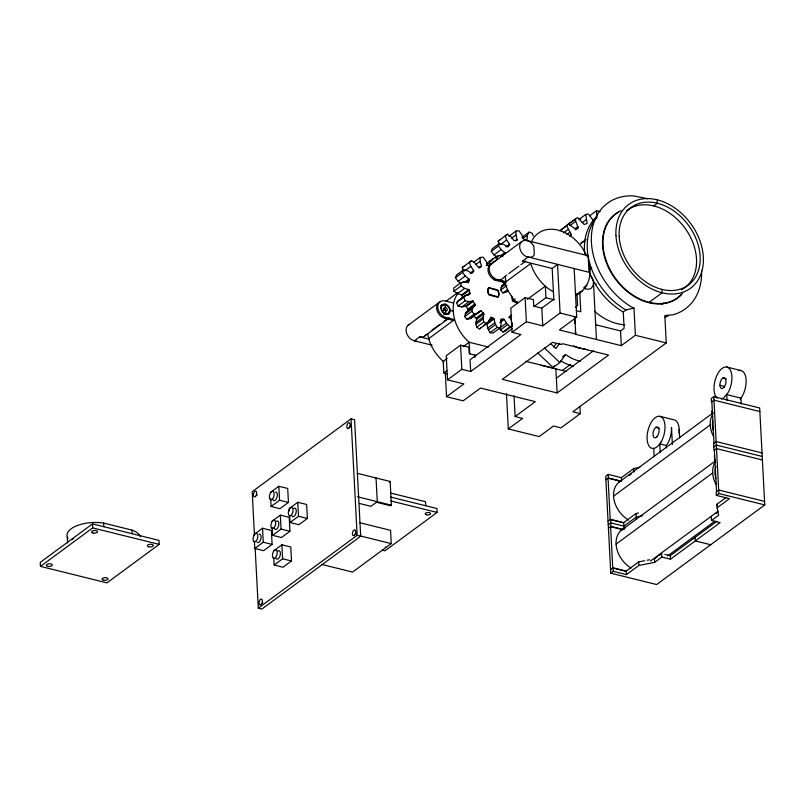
<?xml version="1.0" encoding="UTF-8"?>
<svg xmlns="http://www.w3.org/2000/svg" width="805" height="805" viewBox="0 0 805 805"><rect width="100%" height="100%" fill="white"/><g stroke="black" fill="none" stroke-linecap="round" stroke-linejoin="round"><path stroke-width="1.21" d="M479.539 267.924L481.481 265.932L480.072 261.384L480.223 257.469L483.091 257.167L486.16 261.353L487.478 265.278L488.514 265.942M499.15 244.247L498.114 241.158L507.442 234.265L511.497 237.193L514.053 240.635L517.182 240.202L515.925 234.969L516.075 231.055L518.943 230.753L522.012 234.939L523.331 238.864L524.367 239.528L527.144 239.457L527.436 235.191L529.096 232.132L532.175 233.209L533.363 236.137M488.625 347.086L469.154 342.256C458.216 332.596 451.162 317.663 453.688 302.932A36.285 26.827 53.6 0 1 458.347 292.899M590.9 276.246A9.278 6.863 53.6 0 1 593.486 282.666L593.335 284.739L591.514 287.959A9.278 6.863 53.6 0 1 584.108 288.24M506.365 323.137L499.201 328.41L502.863 332.022L505.429 330.996L512.584 325.723L510.028 326.75L506.365 323.137L504.343 319.394L500.811 319.122L501.113 324.214L500.197 327.786L497.158 327.404L494.793 322.845L494.179 318.931L490.728 317.1L489.048 321.286L486.723 323.701L483.725 321.99L483.06 317.271L483.946 313.89L480.977 310.74L470.442 318.539L467.091 319.354L464.676 316.607L465.843 312.561L475.242 305.015L472.827 300.959L469.003 301.664L465.22 300.768L458.065 306.041L456.646 302.73L458.196 300.859L466.578 294.791L469.788 294.036L470.009 292.99L468.812 289.589L464.636 288.421L461.094 285.946L460.923 282.666L464.837 281.841L468.44 282.736L469.557 279.617L465.28 276.035L462.583 272.432L463.67 269.745L468.027 270.893L471.398 273.257L472.344 272.976L473.682 270.54L470.804 266.415L469.416 262.299L471.589 260.679L475.644 263.607L478.2 267.049L481.33 266.606M464.676 316.607L471.841 311.334L472.998 307.289L475.242 305.015M508.086 290.806L506.295 292.124L502.954 292.94L500.539 290.192L501.696 286.147L503.94 283.883L502.682 280.955M486.723 323.701L479.569 328.973L476.57 327.263L475.896 322.543L476.781 319.162L483.946 313.89M576.44 295.153C588.626 288.894 592.631 273.891 588.666 261.404M461.024 283.451L458.125 281.307L455.419 277.705L456.516 275.018L463.67 269.745M496.876 257.037L493.978 254.893L491.281 251.291L492.368 248.604L499.523 243.331L503.88 244.479L507.261 246.843L508.197 246.561L509.535 244.126L506.657 240.001L505.268 235.885L507.442 234.265M491.281 251.291L498.436 246.018L499.523 243.331M666.439 447.902L666.309 445.497L667.687 443.464A16.503 8.292 -76.1 0 0 671.491 427.405L672.386 444.461M740.228 399.139L742.301 396.08A16.503 8.292 -76.1 0 0 745.933 378.159A16.503 8.292 -76.1 0 0 738.728 370.672M553.79 347.076L555.913 344.107M559.817 343.111L555.933 348.565L550.56 343.514M537.619 352.862L553.095 367.523L554.414 365.661M553.095 367.523L559.817 362.562L565.502 354.592L571.017 357.953A62.82 46.459 53.6 0 0 580.214 361.385M409.634 324.375A9.278 6.863 53.6 0 0 406.233 331.68A9.278 6.863 53.6 0 0 412.301 340.012L414.334 340.797L419.697 336.842A9.278 6.863 53.6 0 0 425.08 335.776L426.117 334.508M503.799 277.272L502.763 278.55A9.278 6.863 53.6 0 1 491.04 274.837A9.278 6.863 53.6 0 1 492.68 263.185M595.72 284.547L596.243 283.913M456.646 302.73L465.35 295.586M570.192 236.006L571.389 234.607L566.65 225.843L568.421 224.011L576.068 229.465L578.252 227.735L575.676 221.345L575.545 218.779L577.608 217.642L584.168 224.444L587.107 223.549L585.839 214.412L588.385 214.019L593.637 220.902M479.569 328.973L481.118 327.363M470.442 318.539L473.823 316.013L476.781 319.162M480.977 310.74L477.607 313.266L474.256 314.081L467.091 319.354M580.556 243.965L586.03 239.337M639.844 467.343L633.756 468.54L621.359 477.677L621.551 481.209L608.389 477.949L605.883 479.79L610.784 573.18L656.659 584.551L764.75 504.916L759.668 407.994L713.794 396.624L711.288 398.465L711.479 402.007L713.985 400.155L759.86 411.536M608.057 521.177L610.562 519.336L623.714 522.596L636.111 513.469L638.546 512.986M622.889 529.378L610.925 526.41L608.429 528.251M644.745 560.723L638.657 561.93L626.26 571.057L613.098 567.797L610.592 569.648M463.298 270.661L462.261 267.572L464.435 265.952M498.114 241.158L500.287 239.538M762.395 459.997L716.52 448.616L714.015 450.468L713.643 443.394L716.148 441.543L762.023 452.923M711.308 516.941L711.489 520.483L718.644 515.21L717.134 507.784L729.531 498.657L716.37 495.387L716.188 491.855L718.694 490.014L764.569 501.384M92.495 523.894L40.25 562.373L40.461 566.388L106.944 582.87L159.189 544.381L158.977 540.376L92.495 523.894L92.706 527.899L40.461 566.388M462.261 267.572L471.589 260.679M473.964 262.078L480.223 257.469M508.921 236.328L516.075 231.055M455.419 277.705L462.583 272.432M464.545 271.023L470.804 266.415M500.398 244.619L506.657 240.001M475.604 264.684L480.072 261.384M511.457 238.27L515.925 234.969M458.125 281.307L465.28 276.035M493.978 254.893L501.133 249.62L505.409 253.203L500.931 256.503M470.11 273.177L473.682 270.54M505.963 246.763L509.535 244.126M471.126 273.217L473.813 271.245M506.979 246.803L509.666 244.831M478.794 267.904L481.481 265.932M515.542 240.836L517.333 239.518M486.975 263.165L493.244 258.546M521.932 237.405L529.096 232.132M460.923 282.666L453.768 287.938L453.94 291.219L457.482 293.694L461.657 294.861L462.845 298.252M496.776 256.252L496.947 259.532L489.792 264.805L489.621 261.524C493.556 258.898 497.792 253.645 503.085 256.03M461.466 283.219L463.257 281.901M495.528 258.123L499.11 255.487M486.22 265.559L489.792 262.923M522.968 238.491L527.436 235.191M464.666 282.183L469.134 278.892M500.519 255.769L504.997 252.478M465.974 282.253L469.557 279.617M453.94 291.219L461.094 285.946M408.065 325.3L438.574 302.831M491.141 264.1L521.65 241.621M445.849 301.382L457.814 292.567M457.482 293.694L464.636 288.421M461.657 294.861L468.812 289.589M443.525 308.848L445.457 307.419L445.286 304.149M462.271 295.425L469.426 290.152M443.615 310.619L445.557 309.19M466.578 294.791L458.196 300.859M467.323 294.962L470.009 292.99M467.997 295.355L469.788 294.036M568.421 224.011L559.928 230.804L566.65 225.843M575.545 218.779L568.813 223.74L574.73 219.765M569.91 225.591L575.676 221.345M428.622 338.704L454.543 319.595L445.99 317.472L444.823 318.327L453.386 320.45M491.523 264.04A9.278 6.863 53.6 0 0 488.383 272.462A9.278 6.863 53.6 0 0 496.222 280.462L497.389 279.607L505.943 281.73L505.117 276.85M552.18 268.457L553.8 299.319L541.825 308.144L533.765 306.142L533.423 299.661L525.112 297.598L510.803 308.144L512.061 332.314L526.379 321.769L542.751 325.824L560.089 313.054L557.543 264.503L552.18 268.457L522.515 261.102L527.879 257.147A9.278 6.863 53.6 0 0 533.252 256.081L534.289 254.813L533.836 246.199L532.638 244.368A9.278 6.863 53.6 0 0 527.013 240.574L525.031 240.343A9.278 6.863 53.6 0 0 519.658 246.934A9.278 6.863 53.6 0 0 525.846 256.362L588.998 272.301L588.133 255.738L527.013 240.574M585.839 214.412L579.117 219.373L580.808 219.111M458.065 306.041L461.849 306.936L469.003 301.664M563.379 232.997L568.179 229.455M432.144 330.07L439.178 324.878M444.199 321.185L448.224 318.217M504.805 276.538L506.818 275.058M508.82 273.569L518.873 266.173M520.885 264.694L525.907 260.991M425.08 335.776L449.2 318.015M461.849 306.936L465.672 306.232L472.827 300.959M465.672 306.232L466.316 306.504L473.471 301.231M589.783 215.71L596.515 210.759L600.097 211.645M582.277 222.593L586.121 219.755M566.871 234.396L569.759 232.273M574.911 228.721L577.799 226.597M468.087 310.287L467.856 309.11L475.01 303.837M575.374 229.858L578.252 227.735M496.222 280.462L504.785 282.585L530.726 263.587C533.544 272.593 538.907 280.532 545.951 286.781A36.285 26.827 53.6 0 0 553.458 291.833M569.467 236.026L571.389 234.607M465.843 312.561L472.998 307.289M501.696 286.147L506.164 282.847M465.179 313.95L472.334 308.677M501.032 287.536L505.5 284.246M500.539 290.192L506.798 285.584M502.954 292.94L507.422 289.649M474.93 314.715L480.303 310.76M476.137 318.045L483.292 312.773M475.896 322.543L483.06 317.271M475.926 324.294L483.081 319.022M255.145 548.064L258.294 608.188L261.836 609.073L360.69 536.251L354.582 419.747L351.04 418.872L252.186 491.694L254.491 535.536M476.57 327.263L483.725 321.99M517.202 301.241L515.421 302.559L512.423 300.849L515.109 298.876M488.836 320.33L492.408 317.693M483.684 325.24L493.224 318.086M500.197 327.786L493.042 333.059L490.004 332.676L487.629 328.108L487.015 324.204L494.179 318.931M475.846 355.337L469.214 353.697L468.872 347.207L460.561 345.154L446.252 355.699L447.52 379.869L463.891 383.925L446.544 396.704L445.306 373.047M487.629 328.108L494.793 322.845M653.771 205.909L657.383 203.242L657.212 199.821M447.208 358.426L443.213 361.365L443.827 372.946L447.469 373.852M463.177 346.663L469.154 342.256L469.768 353.838M527.376 299.369L545.337 286.137L545.941 297.709L533.977 306.534M488.333 329.909L495.488 324.636M500.579 320.933L503.266 318.961M499.875 322.684L504.343 319.394M270.349 492.509L278.832 486.27L287.697 488.464L288.432 502.441L279.949 508.68L271.084 506.486L270.661 498.335M508.871 317.17L511.557 315.188L509.676 316.496L511.346 320.521M509.002 317.764L511.688 315.791M490.004 332.676L497.158 327.404M500.458 329.939L507.613 324.667M443.827 372.946L446.815 370.743M502.863 332.022L510.028 326.75M589.823 269.101L591.766 267.663M512.272 328.641L470.07 359.724L470.694 371.518L461.829 369.324L447.52 379.869M271.084 506.486L279.566 500.237L288.432 502.441M583.917 287.435L586.915 285.232M470.694 371.518L520.926 334.508L512.061 332.314M254.048 534.5L262.531 528.251L271.386 530.455L272.12 544.422L263.648 550.67L254.782 548.477L254.41 541.483M271.869 521.368L280.341 515.13L289.206 517.323L289.941 531.3L281.458 537.539L272.593 535.345L272.171 527.195M289.659 515.522L290.021 522.505L298.886 524.709L307.369 518.46L306.635 504.483L297.77 502.29L289.287 508.539L289.418 510.863M575.585 307.027L577.577 305.558L576.974 293.976M254.782 548.477L263.255 542.228L272.12 544.422M272.593 535.345L281.076 529.096L289.941 531.3M290.021 522.505L298.504 516.257L307.369 518.46M574.166 268.618L576.712 317.17L559.374 329.949L575.746 334.005L574.861 317.09M273.418 551.053L281.901 544.814L290.766 547.008L291.501 560.984L283.018 567.233L274.153 565.029L273.791 558.046M375.261 478.562L376.046 477.979L377.283 501.676L370.974 506.335L359.312 503.437M575.193 330.644L575.746 334.005M274.153 565.029L282.636 558.781L291.501 560.984M389.358 482.054L390.143 481.471L391.391 505.178L390.596 505.751L376.499 502.26M595.69 324.757L620.544 330.925L624.127 328.289L623.271 311.998L626.139 309.885L633.978 308.063L635.397 335.283L621.319 345.657L575.384 334.266M562.615 356.716L565.502 354.592M649.132 302.338L662.082 292.799L661.901 289.377M562.685 370.179L570.574 364.373M556.356 378.209L593.647 350.739M514.053 395.788L515.14 416.517L535.335 401.645L480.505 388.05L463.167 400.82L446.544 396.704M258.294 608.188L357.138 535.365L360.69 536.251M506.466 393.786L508.307 428.924L522.616 418.379L515.14 416.517M557.13 392.951L608.53 355.086L562.594 343.695L561.427 344.55L552.562 342.356L502.33 379.366L557.13 392.951L555.863 368.781L525.725 361.304M359.392 522.616L390.546 530.344L391.24 543.606L352.59 572.073L321.447 564.355M701.588 270.923A65.608 48.521 53.6 0 1 672.799 314.805L664.829 315.57L666.258 342.94L572.838 411.768L580.314 413.619L579.932 406.304M390.817 497.098L436.914 508.529L437.115 512.423L384.981 550.821L382.546 550.217M580.314 413.619L560.954 427.878L553.478 426.026L539.169 436.572L508.307 428.924M621.359 477.677L608.208 474.407L605.702 476.258L605.883 479.79M618.683 482.406L713.321 412.693M629.178 475.594L631.09 474.185M613.561 496.152L710.211 424.96M608.238 524.719L610.743 522.878L623.905 526.138L636.302 517.001L642.39 515.804M713.834 446.926L716.339 445.085L762.214 456.455M621.198 530.364L714.83 461.386M616.077 544.11L712.717 472.917M610.784 573.18L613.279 571.339L626.441 574.599L638.838 565.462L654.666 562.343L661.821 557.07L670.464 559.213L720.133 522.626L711.489 520.483M716.37 495.387L718.875 493.546L764.75 504.916M717.134 507.784L716.943 504.252L726.482 497.228M650.51 561.005L717.959 511.316M657.162 556.829L654.485 558.801L654.666 562.343M658.953 555.51L660.744 554.192M715.776 513.65L717.567 512.332M667.506 556.024L714.82 521.167M664.88 554.333L670.283 555.671L716.963 521.278M576.4 294.318L582.428 290.746M721.391 399.039L723.735 397.831L728.102 392.558A16.503 8.292 -76.1 0 0 729.843 369.243A16.503 8.292 -76.1 0 0 716.621 376.036A16.503 8.292 -76.1 0 0 717.185 398.173M489.621 261.524L491.946 260.76M647.18 560.25L649.615 559.767M647.904 198.734L633.595 195.927A65.608 48.521 53.6 0 0 591.353 237.626A65.608 48.521 53.6 0 0 630.828 306.584L633.978 308.063M587.268 349.652L577.92 347.82L573.744 345.848M493.918 279.627L496.755 280.301M545.941 297.709L554.464 299.822M576.34 310.65L580.797 311.756L579.761 292.034M560.089 313.054L576.712 317.17M635.397 335.283L666.258 342.94M726.764 367.03L740.962 370.552M453.678 303.032L445.115 300.909A9.278 6.863 53.6 0 0 437.769 307.258A9.278 6.863 53.6 0 0 445.99 317.472M450.287 310.368L453.084 311.062M722.699 378.078L726.251 378.964M719.922 385.333L724.651 386.501M541.111 365.228L566.036 371.417M419.697 336.842L429.196 339.197M432.134 345.204L414.334 340.797A9.278 6.863 53.6 0 0 416.336 341.008M659.848 416.326L674.057 419.848A16.503 8.292 -76.1 0 1 679.088 433.352M655.783 427.375L659.335 428.25M666.309 445.497L659.808 443.887L660.251 452.289M621.42 481.531L608.047 478.22L610.22 519.607M611.438 519.909L623.583 522.918M710.704 544.733L695.299 540.92L695.118 537.378M622.738 529.69L610.592 526.681L612.756 568.068L624.911 571.077M357.219 473.3L390.143 481.471M390.606 493.032L425.533 501.696L425.744 505.761M390.757 500.921L437.115 512.423M357.37 496.735L391.391 505.178M360.097 535.889L391.24 543.606M68.123 538.605A26.062 11.673 -3 0 1 75.841 526.148A26.062 11.673 -3 0 1 103.644 523.079L132.01 530.113A26.062 11.673 -3 0 1 140.483 536.915M92.706 527.899L159.189 544.381M626.139 309.885L624.187 308.969A61.401 45.412 53.6 0 1 596.294 218.024M623.271 311.998C608.288 303.314 596.414 289.307 589.854 273.308M560.612 360.67L564.295 362.904A62.82 46.459 53.6 0 0 573.492 366.345M486.069 323.358L487.015 324.204M544.351 347.911L559.817 362.562M443.847 361.988C435.706 354.653 429.166 344.872 427.787 333.823M517.696 303.505L513.439 299.168L508.257 291.259L504.805 282.696M471.841 311.334L474.256 314.081M498.436 246.018L501.133 249.62M466.316 306.504L467.856 309.11M463.801 297.458L465.22 300.768M512.423 300.849L511.749 296.129M712.697 414.042L712.053 410.862L712.234 414.404M714.588 459.323L715.243 462.503M716.943 504.252L717.376 506.375M512.071 322.644L512.413 324.697M741.234 404.12L740.922 398.113L726.724 394.591L727.036 400.598M713.794 396.624L718.875 493.546M711.851 401.745L714.025 443.132M714.387 450.206L716.561 491.593M714.407 455.791L714.78 462.865A24.1 17.821 53.6 0 0 715.997 484.348M679.199 429.317L679.641 437.85M670.283 555.671L670.464 559.213M661.64 553.528L661.821 557.07M653.73 448.365L654.163 456.767M633.756 468.54L633.948 472.072M636.111 513.469L636.423 519.356M638.657 561.93L638.838 565.462M620.544 330.925L621.319 345.657M623.714 522.596L624.086 529.67M626.26 571.057L626.441 574.599M596.515 210.759L596.887 217.944M608.208 474.407L608.389 477.949M610.562 519.336L610.925 526.41M613.098 567.797L613.279 571.339M593.486 282.666L596.465 339.499M574.498 317.351L574.81 323.399M541.825 308.144L542.751 325.824M525.112 297.598L526.379 321.769M474.749 355.065L474.88 357.43M460.561 345.154L461.829 369.324M445.648 310.961L445.819 314.232M351.04 418.872L357.138 535.365M297.77 502.29L298.504 516.257M278.832 486.27L279.566 500.237M280.341 515.13L281.076 529.096M281.901 544.814L282.636 558.781M262.531 528.251L263.255 542.228M132.01 530.113L132.201 533.765M103.644 523.079L103.835 526.732M67.258 536.844L67.57 542.922M663.863 303.052A48.199 35.641 53.6 0 1 661.891 304.29M668.472 315.681A61.401 45.412 53.6 0 1 665.202 317.23M584.651 253.686A61.401 45.412 53.6 0 1 596.726 216.636M682.57 293.342A52.305 38.68 53.6 0 1 615.493 279.174A52.305 38.68 53.6 0 1 621.148 210.638M446.825 318.549A9.278 6.863 53.6 0 1 437.367 311.434A9.278 6.863 53.6 0 1 440.124 301.905M444.622 314.503A4.981 3.683 53.6 0 1 443.535 314.081M441.271 306.172A4.981 3.683 53.6 0 1 442.096 305.679M448.133 313.175A4.981 3.683 53.6 0 1 447.51 313.93M524.508 261.313A9.278 6.863 53.6 0 1 522.515 261.102M385.414 546.947A2.707 1.208 -3 0 1 385.283 547.269M71.756 539.712A26.062 11.673 -3 0 1 73.567 538.525M275.38 492.137A4.387 2.204 -76.1 0 1 276.97 497.369A4.387 2.204 -76.1 0 1 273.006 499.855M293.694 508.478A4.387 2.204 -76.1 0 1 296.059 512.835A4.387 2.204 -76.1 0 1 291.943 515.874M256.956 495.417A3.019 1.519 -76.1 0 1 257.087 494.642M355.981 534.128A3.019 1.519 -76.1 0 1 356.112 533.353M350.366 427.002A3.019 1.519 -76.1 0 1 350.497 426.227M262.611 603.307A3.019 1.519 -76.1 0 1 262.742 602.532M277.826 551.002A4.387 2.204 -76.1 0 1 280.19 555.359A4.387 2.204 -76.1 0 1 276.065 558.398M276.266 521.318A4.387 2.204 -76.1 0 1 278.631 525.675A4.387 2.204 -76.1 0 1 274.515 528.714M259.069 534.117A4.387 2.204 -76.1 0 1 260.82 538.807A4.387 2.204 -76.1 0 1 257.117 542.379M713.321 430.615A21.423 15.848 53.6 0 1 712.807 420.713M713.482 436.391A24.1 17.821 53.6 0 1 712.355 414.867M628.614 520.09A24.1 17.821 53.6 0 1 613.903 499.15A24.1 17.821 53.6 0 1 621.621 480.484M715.836 478.573A21.423 15.848 53.6 0 1 715.947 466.487M631.13 568.048A24.1 17.821 53.6 0 1 616.308 546.394A24.1 17.821 53.6 0 1 625.213 527.979M531.391 241.963A36.285 26.827 53.6 0 1 558.167 230.139A36.285 26.827 53.6 0 1 586.724 256M624.63 324.767A49.618 36.688 53.6 0 1 594.442 311.173M581.14 242.718A49.618 36.688 53.6 0 1 585.517 240.665M626.713 210.689A48.23 35.672 53.6 0 1 685.88 229.405A48.23 35.672 53.6 0 1 681.433 289.83M680.939 294.861A52.063 38.499 53.6 0 1 616.127 279.265A52.063 38.499 53.6 0 1 618.653 212.097M440.858 305.648A5.645 4.176 53.6 0 1 444.129 305.004M449.13 311.223A5.645 4.176 53.6 0 1 447.922 314.443M661.187 441.854C659.245 445.014 656.407 448.818 652.241 448.445A16.503 8.292 -76.1 0 1 648.699 427.958A16.503 8.292 -76.1 0 1 662.404 417.865A16.503 8.292 -76.1 0 1 661.187 441.854M488.746 287.657L488.283 288.22A6.762 5.001 53.6 0 0 488.595 294.258L489.128 295.083L497.953 297.266L498.416 296.693A6.762 5.001 53.6 0 0 498.104 290.655L497.56 289.84L488.746 287.657M488.917 287.898L488.534 288.351A6.4 4.739 53.6 0 0 488.836 294.077L497.772 296.844L498.144 296.381A6.4 4.739 53.6 0 0 497.842 290.665L488.917 287.898M440.818 308.013A5.645 4.176 53.6 0 0 448.154 314.141A5.645 4.176 53.6 0 0 447.691 305.417A5.645 4.176 53.6 0 0 440.818 308.013M441.371 308.154A4.981 3.683 53.6 0 0 447.842 313.568A4.981 3.683 53.6 0 0 447.439 305.86A4.981 3.683 53.6 0 0 441.371 308.154M443.887 308.778A1.982 1.469 53.6 0 0 446.463 310.931A1.982 1.469 53.6 0 0 446.302 307.862A1.982 1.469 53.6 0 0 443.887 308.778M426.439 514.787A2.707 1.208 -3 0 0 430.605 513.66A2.707 1.208 -3 0 0 426.67 512.684A2.707 1.208 -3 0 0 426.439 514.787M92.978 532.99A3.009 1.348 -3 0 0 97.606 531.733A3.009 1.348 -3 0 0 93.239 530.646A3.009 1.348 -3 0 0 92.978 532.99M148.714 546.806A3.009 1.348 -3 0 0 153.342 545.548A3.009 1.348 -3 0 0 148.975 544.462A3.009 1.348 -3 0 0 148.714 546.806M103.412 580.184A3.009 1.348 -3 0 0 108.041 578.926A3.009 1.348 -3 0 0 103.674 577.839A3.009 1.348 -3 0 0 103.412 580.184M47.676 566.358A3.009 1.348 -3 0 0 52.305 565.1A3.009 1.348 -3 0 0 47.938 564.023A3.009 1.348 -3 0 0 47.676 566.358M272.563 498.909A4.387 2.204 -76.1 0 0 273.287 491.563A4.387 2.204 -76.1 0 0 269.393 496.262A4.387 2.204 -76.1 0 0 272.563 498.909M291.501 514.938A4.387 2.204 -76.1 0 0 292.225 507.593A4.387 2.204 -76.1 0 0 288.331 512.282A4.387 2.204 -76.1 0 0 291.501 514.938M348.998 427.948A3.019 1.519 -76.1 0 0 349.491 422.897A3.019 1.519 -76.1 0 0 346.824 426.117A3.019 1.519 -76.1 0 0 348.998 427.948M354.613 535.073A3.019 1.519 -76.1 0 0 355.106 530.022A3.019 1.519 -76.1 0 0 352.439 533.242A3.019 1.519 -76.1 0 0 354.613 535.073M255.588 496.363A3.019 1.519 -76.1 0 0 256.081 491.312A3.019 1.519 -76.1 0 0 253.414 494.542A3.019 1.519 -76.1 0 0 255.588 496.363M261.243 604.253A3.019 1.519 -76.1 0 0 261.736 599.202A3.019 1.519 -76.1 0 0 259.059 602.432A3.019 1.519 -76.1 0 0 261.243 604.253M256.252 540.9A4.387 2.204 -76.1 0 0 256.976 533.554A4.387 2.204 -76.1 0 0 253.092 538.243A4.387 2.204 -76.1 0 0 256.252 540.9M274.072 527.768A4.387 2.204 -76.1 0 0 274.797 520.422A4.387 2.204 -76.1 0 0 270.903 525.122A4.387 2.204 -76.1 0 0 274.072 527.768M275.632 557.452A4.387 2.204 -76.1 0 0 276.346 550.107A4.387 2.204 -76.1 0 0 272.462 554.806A4.387 2.204 -76.1 0 0 275.632 557.452M657.091 436.642A5.615 2.817 -76.1 0 0 658.017 427.254A5.615 2.817 -76.1 0 0 653.046 433.251A5.615 2.817 -76.1 0 0 657.091 436.642M723.997 387.356A5.615 2.817 -76.1 0 0 724.923 377.968A5.615 2.817 -76.1 0 0 719.952 383.955A5.615 2.817 -76.1 0 0 723.997 387.356M619.176 236.278A48.23 35.672 53.6 0 0 681.835 288.633A48.23 35.672 53.6 0 0 677.921 214.029A48.23 35.672 53.6 0 0 619.176 236.278M615.956 235.483A52.063 38.499 53.6 0 0 683.596 291.984A52.063 38.499 53.6 0 0 679.38 211.474A52.063 38.499 53.6 0 0 615.956 235.483"/></g></svg>
